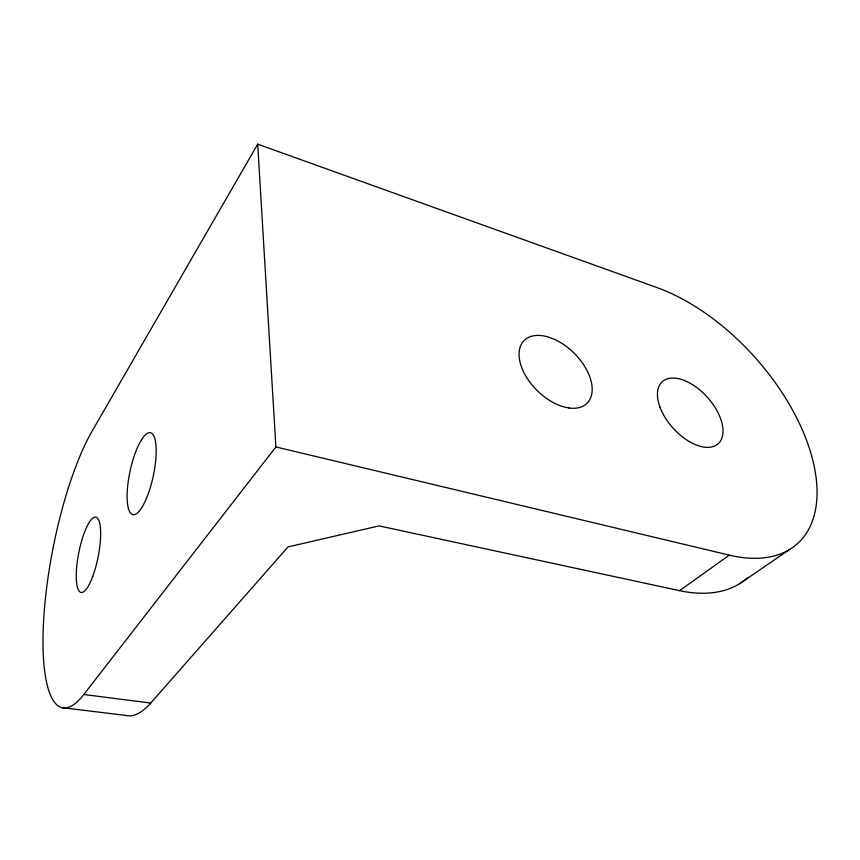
<?xml version="1.0" encoding="UTF-8"?>
<svg xmlns="http://www.w3.org/2000/svg" width="860" height="860" viewBox="0 0 860 860"><rect width="100%" height="100%" fill="white"/><g stroke="black" fill="none" stroke-linecap="round" stroke-linejoin="round"><path stroke-width="1.29" d="M679.54 590.659L729.291 555.13A167.807 93.073 48 0 0 811.958 456.983A167.807 93.073 48 0 0 656.739 287.476L257.688 144.157L92.084 431.172A154.187 39.99 -78.9 0 0 43.172 630.53A154.187 39.99 -78.9 0 0 83.785 694.504L150.715 703.061L288.025 546.906L379.077 525.901L679.54 590.659A161.272 94.665 48.2 0 0 747.802 577.608M83.785 694.504L275.899 446.953L257.688 144.157M739.707 583.65L789.781 549.368M62.049 707.651L126.463 715.499A150.478 45.677 -79.1 0 0 150.715 703.061M275.899 446.953L729.291 555.13M141.534 439.686L139.309 443.62A41.882 11.857 -77.9 0 0 127.108 495.758A41.882 11.857 -77.9 0 0 138.772 511.657L141.072 508.712A41.882 11.857 -77.9 0 0 156.187 451.5A41.882 11.857 -77.9 0 0 141.534 439.686M569.008 407.995L563.429 406.801A44.43 26.294 44.8 0 1 519.784 360.953A44.43 26.294 44.8 0 1 549.013 337.249L554.614 339.421A44.43 26.294 44.8 0 1 591.454 382.635A44.43 26.294 44.8 0 1 569.008 407.995M92.74 576.415A38.345 9.89 -78.9 0 0 96.159 517.258A38.345 9.89 -78.9 0 0 76.411 570.696A38.345 9.89 -78.9 0 0 92.74 576.415M660.082 407.404A41.785 23.091 48 0 0 716.53 445.007A41.785 23.091 48 0 0 694.084 385.667A41.785 23.091 48 0 0 660.082 407.404"/></g></svg>
